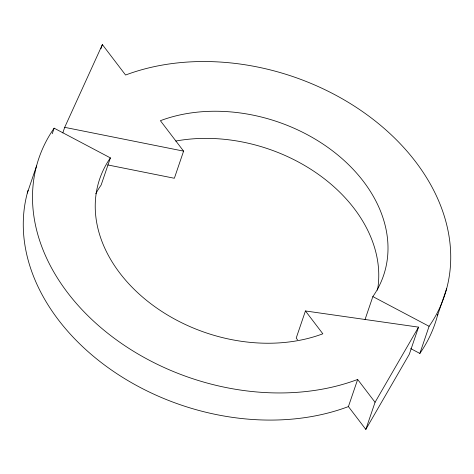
<?xml version="1.0" encoding="UTF-8"?>
<svg xmlns="http://www.w3.org/2000/svg" width="474" height="474" viewBox="0 0 474 474"><rect width="100%" height="100%" fill="white"/><g stroke="black" fill="none" stroke-linecap="round" stroke-linejoin="round"><path stroke-width="0.71" d="M27.314 193.066L36.551 165.936M52.247 133.745L54.143 128.176L110.383 157.895A149.908 111.402 18.8 0 0 145.008 299.118A149.908 111.402 18.8 0 0 322.841 333.791L305.44 310.956L296.203 338.086L297.542 339.846M62.805 132.904L64.701 127.34L102.372 44.586L125.58 75.028A214.159 159.151 18.8 0 1 379.627 124.561A214.159 159.151 18.8 0 1 429.094 326.302L419.857 353.432L410.703 348.597M100.95 48.757L102.372 44.586M110.383 157.895L101.146 185.026A149.908 111.402 18.8 0 0 95.778 193.807M365.039 319.541L372.854 296.582A149.908 111.402 18.8 0 0 338.229 155.365A149.908 111.402 18.8 0 0 160.39 120.692L183.598 151.135L174.361 178.265L107.663 164.916M305.44 310.956L418.536 327.137L409.299 354.268L365.821 429.414L348.42 406.585L357.657 379.455A214.159 159.151 18.8 0 1 103.605 329.916A214.159 159.151 18.8 0 1 54.143 128.176M365.821 429.414L375.058 402.284L418.536 327.137M437.449 315.678L446.686 288.548M64.701 127.34L183.598 151.135M372.854 296.582L429.094 326.302M357.657 379.455L375.058 402.284M348.42 406.585A214.159 159.151 18.8 0 1 114.483 372.09A214.159 159.151 18.8 0 1 28.096 190.275M437.81 314.274A214.159 159.151 18.8 0 1 419.857 353.432M175.777 141.051A149.908 111.402 18.8 0 1 321.307 176.482A149.908 111.402 18.8 0 1 377.494 290.177"/></g></svg>
